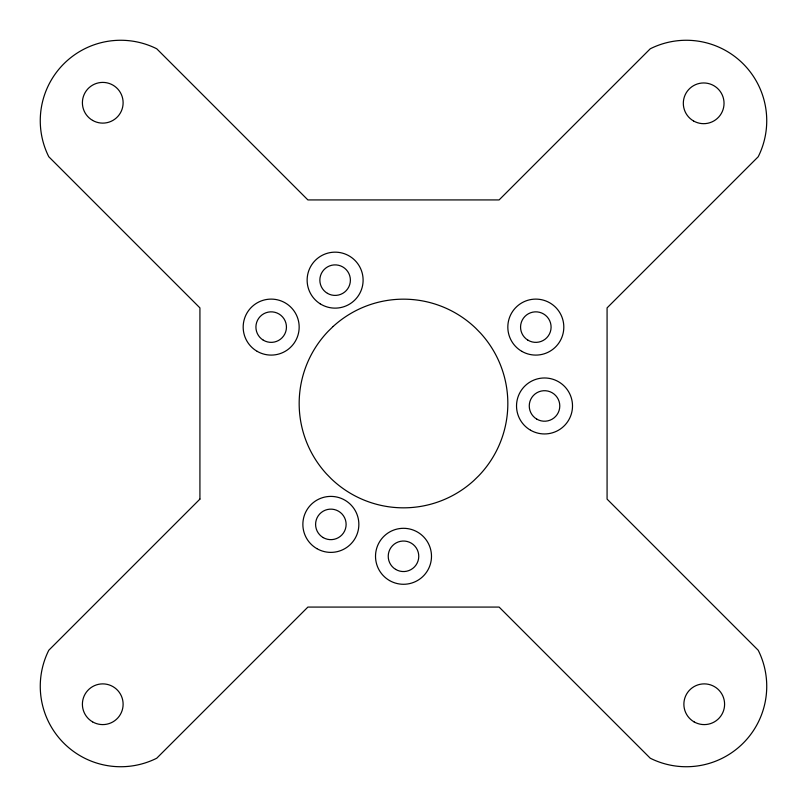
<?xml version="1.0" encoding="UTF-8"?>
<svg xmlns="http://www.w3.org/2000/svg" width="807" height="807" viewBox="0 0 807 807"><rect width="100%" height="100%" fill="white"/><g stroke="black" fill="none" stroke-linecap="round" stroke-linejoin="round"><path stroke-width="1.21" d="M199.924 499.109L48.783 650.26A80.448 80.448 0 0 0 156.74 758.217L307.891 607.076L499.109 607.076L650.26 758.217A80.448 80.448 0 0 0 758.217 650.26L607.076 499.109L607.076 307.891L758.217 156.74A80.448 80.448 0 0 0 650.26 48.783L499.109 199.924L307.891 199.924L156.74 48.783A80.448 80.448 0 0 0 48.783 156.74L199.924 307.891L199.924 499.109M333.14 326.462L328.247 331.233A104.335 104.335 0 0 0 326.462 473.86L331.233 478.753A104.335 104.335 0 0 0 473.86 480.538L478.753 475.767A104.335 104.335 0 0 0 480.538 333.14L475.767 328.247A104.335 104.335 0 0 0 333.14 326.462M263.284 340.171A15.272 15.272 0 0 0 286.445 327.4A15.272 15.272 0 0 0 263.808 313.731A15.272 15.272 0 0 0 263.284 340.171M536.857 419.166A15.272 15.272 0 0 0 559.786 405.992A15.272 15.272 0 0 0 536.907 392.727A15.272 15.272 0 0 0 536.857 419.166M323.203 537.603A15.272 15.272 0 0 0 346.122 524.419A15.272 15.272 0 0 0 323.254 511.154A15.272 15.272 0 0 0 323.203 537.603M327.46 293.355A15.272 15.272 0 0 0 350.389 280.17A15.272 15.272 0 0 0 327.511 266.905A15.272 15.272 0 0 0 327.46 293.355M527.929 340.171A15.272 15.272 0 0 0 551.09 327.4A15.272 15.272 0 0 0 528.454 313.731A15.272 15.272 0 0 0 527.929 340.171M395.612 569.369A15.272 15.272 0 0 0 418.762 556.588A15.272 15.272 0 0 0 396.126 542.919A15.272 15.272 0 0 0 395.612 569.369M257.181 351.348A27.993 27.993 0 0 0 299.165 327.107A27.993 27.993 0 0 0 257.181 302.857A27.993 27.993 0 0 0 257.181 351.348M320.197 303.825A27.993 27.993 0 0 0 363.089 281.229A27.993 27.993 0 0 0 322.084 255.375A27.993 27.993 0 0 0 320.197 303.825M521.826 351.348A27.993 27.993 0 0 0 563.811 327.107A27.993 27.993 0 0 0 521.826 302.857A27.993 27.993 0 0 0 521.826 351.348M530.522 430.202A27.993 27.993 0 0 0 572.506 405.961A27.993 27.993 0 0 0 530.522 381.721A27.993 27.993 0 0 0 530.522 430.202M316.818 548.609A27.993 27.993 0 0 0 358.853 524.439A27.993 27.993 0 0 0 316.899 500.128A27.993 27.993 0 0 0 316.818 548.609M389.509 580.536A27.993 27.993 0 0 0 431.493 556.295A27.993 27.993 0 0 0 389.509 532.055A27.993 27.993 0 0 0 389.509 580.536M694.06 721.872A20.357 20.357 0 0 0 724.595 704.239A20.357 20.357 0 0 0 694.06 686.606A20.357 20.357 0 0 0 694.06 721.872M693.506 120.949A20.357 20.357 0 0 0 724.04 103.316A20.357 20.357 0 0 0 693.506 85.683A20.357 20.357 0 0 0 693.506 120.949M92.583 120.394A20.357 20.357 0 0 0 123.118 102.761A20.357 20.357 0 0 0 92.583 85.128A20.357 20.357 0 0 0 92.583 120.394M92.583 721.872A20.357 20.357 0 0 0 123.118 704.239A20.357 20.357 0 0 0 92.583 686.606A20.357 20.357 0 0 0 92.583 721.872"/></g></svg>
